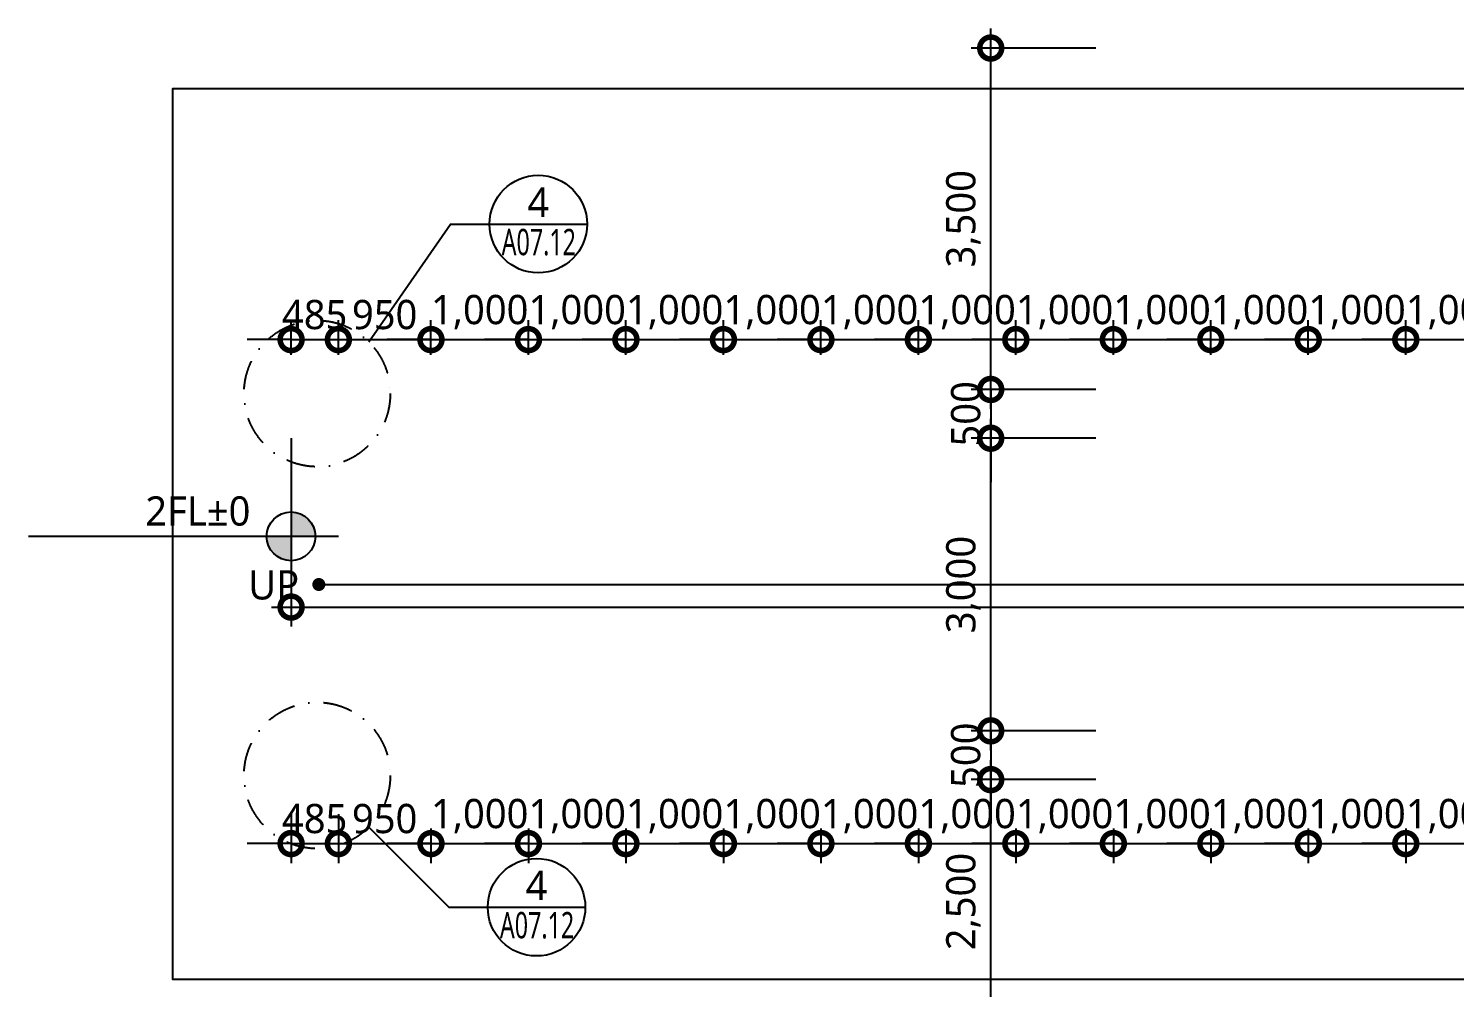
# Model space of a CAD drawing. Header units: millimetres. Extents: x 6017 to 164766, y 2937 to 56167.
# Drawn here: x 24379 to 39008, y 39151 to 48982 of the extents above; entities that cross this region are included whole.
import ezdxf
from ezdxf.enums import TextEntityAlignment as Align

# ---------------------------------------------------------------- set-up
doc = ezdxf.new("R2010")
doc.units = ezdxf.units.MM
doc.header["$LTSCALE"] = 200
doc.linetypes.add('DASHDOT-GAUN', pattern=[10, 5, -2.5, 0, -2.5])
doc.layers.get('DEFPOINTS').update_dxf_attribs({"color": 137})
for name, color, linetype in [('DIM', 7, 'Continuous'), ('SYM', 6, 'Continuous'), ('SYM-LEVEL', 7, 'Continuous'), ('TEXT', 3, 'Continuous')]:
    doc.layers.add(name, color=color, linetype=linetype)
doc.styles.add('$0$스타일1', font='malgun.ttf')
doc.styles.add('스타일1', font='malgun.ttf')
doc.dimstyles.new('CJA', dxfattribs={"dimscale": 300, "dimtxt": 2.7, "dimasz": 1, "dimexe": 2, "dimexo": 3, "dimgap": 1, "dimtad": 1, "dimdec": 0, "dimzin": 1, "dimdsep": 46, "dimlunit": 6, "dimtxsty": '$0$스타일1', "dimblk": 'CJDOT', "dimcen": 0.09, "dimdle": 1, "dimclrd": 256, "dimclre": 256, "dimclrt": 3, "dimadec": 0, "dimazin": 0, "dimtfac": 1, "dimtdec": 0, "dimtix": 1, "dimtmove": 2, "dimatfit": 3, "dimldrblk": 'CJDOT', "dimfxl": 1, "dimtolj": 1, "dimtzin": 1, "dimarcsym": 0})

# ---------------------------------------------------------------- blocks, each defined once
blk = doc.blocks.new('LEVEL1')
at = {"layer": 'SYM-LEVEL'}
h = blk.add_hatch(color=6, dxfattribs=at)
edge = h.paths.add_edge_path()
edge.add_ellipse((4.87, 0), major_axis=(1.77, 1.77), ratio=1, start_angle=405, end_angle=495)
edge.add_line((2.37, 0), (4.87, 0))
edge.add_line((4.87, 0), (4.87, 2.5))
edge = h.paths.add_edge_path()
edge.add_ellipse((4.87, 0), major_axis=(1.77, 1.77), ratio=1, start_angle=225, end_angle=315)
edge.add_line((7.37, 0), (4.87, 0))
edge.add_line((4.87, 0), (4.87, -2.5))
at = {"layer": 'SYM-LEVEL', "color": 6}
for p, q in [((4.87, 4.87), (4.87, -4.87)), ((0, 0), (9.74, 0)), ((9.07, 0), (31.8, 0))]:
    blk.add_line(p, q, dxfattribs=at)
blk.add_ellipse((4.87, 0), major_axis=(1.77, 1.77), ratio=1, start_param=5.497787, end_param=11.780972, dxfattribs=at)
at = {"layer": 'SYM-LEVEL', "color": 3, "style": '스타일1'}
for tag, p in [('1층-바닥마감', (8.16, 1.11)), ('EL-+100', (8.16, -3.93))]:
    blk.add_attdef(tag, p, '', height=3, dxfattribs=at)
blk = doc.blocks.new('_DotSmall')
at = {"color": 0, "linetype": 'ByBlock', "const_width": 0.5}
blk.add_lwpolyline([(-0.0625, 0, 1), (0.0625, 0, 1)], format="xyb", close=True, dxfattribs=at)
blk = doc.blocks.new('*D29')
at = {"layer": 'DEFPOINTS', "color": 0, "transparency": 16777216}
for p in [(27073, 45082), (56073, 45082), (56073, 43051)]:
    blk.add_point(p, dxfattribs=at)
at = {"layer": 'DIM', "color": 7, "lineweight": -2, "transparency": 16777216}
for p, q in [((27073, 44782), (27073, 42851)), ((56073, 44782), (56073, 42851)), ((26873, 43051), (56273, 43051))]:
    blk.add_line(p, q, dxfattribs=at)
at = {"layer": 'DIM', "color": 7, "lineweight": -2, "transparency": 16777216, "xscale": 450, "yscale": 450, "zscale": 450, "rotation": 180}
blk.add_blockref('_DotSmall', (27073, 43051), dxfattribs=at)
at = {"layer": 'DIM', "color": 7, "lineweight": -2, "transparency": 16777216, "xscale": 450, "yscale": 450, "zscale": 450}
blk.add_blockref('_DotSmall', (56073, 43051), dxfattribs=at)
at = {"layer": 'DIM', "color": 3, "transparency": 16777216, "insert": (41573, 43331), "char_height": 300, "attachment_point": 5, "style": '스타일1'}
blk.add_mtext('\\A1;29,000', dxfattribs=at)
blk = doc.blocks.new('CJDOT')
blk.add_line((-2, 0), (2, 0))
at = {"const_width": 0.5}
blk.add_lwpolyline([(-0.25, 0, 1), (0.25, 0, 1)], format="xyb", close=True, dxfattribs=at)
blk = doc.blocks.new('*D48')
at = {"layer": 'DEFPOINTS', "color": 0, "transparency": 16777216}
for p in [(34250, 44782), (35628, 44782), (35628, 41782)]:
    blk.add_point(p, dxfattribs=at)
at = {"layer": 'DIM', "color": 7, "lineweight": -2, "transparency": 16777216}
for p, q in [((34250, 41582), (34250, 44982)), ((35328, 44782), (34050, 44782)), ((35328, 41782), (34050, 41782))]:
    blk.add_line(p, q, dxfattribs=at)
at = {"layer": 'DIM', "color": 7, "lineweight": -2, "transparency": 16777216, "xscale": 450, "yscale": 450, "zscale": 450}
for p, rotation in [((34250, 44782), 90), ((34250, 41782), 270)]:
    blk.add_blockref('_DotSmall', p, dxfattribs=dict(at, rotation=rotation))
at = {"layer": 'DIM', "color": 3, "transparency": 16777216, "insert": (33970, 43282), "char_height": 300, "attachment_point": 5, "rotation": 90, "style": '스타일1'}
blk.add_mtext('\\A1;3,000', dxfattribs=at)
blk = doc.blocks.new('*D30')
at = {"layer": 'DEFPOINTS', "color": 0, "transparency": 16777216}
for p in [(35628, 45282), (34250, 44782), (35628, 44782)]:
    blk.add_point(p, dxfattribs=at)
at = {"layer": 'DIM', "color": 7, "lineweight": -2, "transparency": 16777216}
for p, q in [((34250, 45282), (34250, 45732)), ((35328, 45282), (34050, 45282)), ((34250, 45282), (34250, 44782)), ((35328, 44782), (34050, 44782)), ((34250, 44782), (34250, 44332))]:
    blk.add_line(p, q, dxfattribs=at)
at = {"layer": 'DIM', "color": 7, "lineweight": -2, "transparency": 16777216, "xscale": 450, "yscale": 450, "zscale": 450}
for p, rotation in [((34250, 45282), 270), ((34250, 44782), 90)]:
    blk.add_blockref('_DotSmall', p, dxfattribs=dict(at, rotation=rotation))
at = {"layer": 'DIM', "color": 3, "transparency": 16777216, "insert": (33995, 45032), "char_height": 300, "attachment_point": 5, "rotation": 90, "style": '스타일1'}
blk.add_mtext('\\A1;500', dxfattribs=at)
blk = doc.blocks.new('*D31')
at = {"layer": 'DEFPOINTS', "color": 0, "transparency": 16777216}
for p in [(35628, 41782), (34250, 41282), (35628, 41282)]:
    blk.add_point(p, dxfattribs=at)
at = {"layer": 'DIM', "color": 7, "lineweight": -2, "transparency": 16777216}
for p, q in [((34250, 41782), (34250, 42232)), ((35328, 41782), (34050, 41782)), ((34250, 41782), (34250, 41282)), ((35328, 41282), (34050, 41282)), ((34250, 41282), (34250, 40832))]:
    blk.add_line(p, q, dxfattribs=at)
at = {"layer": 'DIM', "color": 7, "lineweight": -2, "transparency": 16777216, "xscale": 450, "yscale": 450, "zscale": 450}
for p, rotation in [((34250, 41782), 270), ((34250, 41282), 90)]:
    blk.add_blockref('_DotSmall', p, dxfattribs=dict(at, rotation=rotation))
at = {"layer": 'DIM', "color": 3, "transparency": 16777216, "insert": (33995, 41532), "char_height": 300, "attachment_point": 5, "rotation": 90, "style": '스타일1'}
blk.add_mtext('\\A1;500', dxfattribs=at)
blk = doc.blocks.new('*D26')
at = {"layer": 'DEFPOINTS', "color": 0, "transparency": 16777216}
for p in [(27073, 41227), (27558, 41227), (27558, 40626)]:
    blk.add_point(p, dxfattribs=at)
at = {"layer": 'DIM', "color": 7, "lineweight": -2, "transparency": 16777216}
for p, q in [((27073, 40927), (27073, 40426)), ((27558, 40927), (27558, 40426)), ((27073, 40626), (26623, 40626)), ((27073, 40626), (27558, 40626)), ((27558, 40626), (28008, 40626))]:
    blk.add_line(p, q, dxfattribs=at)
at = {"layer": 'DIM', "color": 7, "lineweight": -2, "transparency": 16777216, "xscale": 450, "yscale": 450, "zscale": 450}
blk.add_blockref('_DotSmall', (27073, 40626), dxfattribs=at)
at = {"layer": 'DIM', "color": 7, "lineweight": -2, "transparency": 16777216, "xscale": 450, "yscale": 450, "zscale": 450, "rotation": 180}
blk.add_blockref('_DotSmall', (27558, 40626), dxfattribs=at)
at = {"layer": 'DIM', "color": 3, "transparency": 16777216, "insert": (27315, 40881), "char_height": 300, "attachment_point": 5, "style": '스타일1'}
blk.add_mtext('\\A1;485', dxfattribs=at)
blk = doc.blocks.new('*D32')
at = {"layer": 'DEFPOINTS', "color": 0, "transparency": 16777216}
for p in [(27558, 45793), (27073, 45337), (27558, 45337)]:
    blk.add_point(p, dxfattribs=at)
at = {"layer": 'DIM', "color": 7, "lineweight": -2, "transparency": 16777216}
for p, q in [((27073, 45637), (27073, 45993)), ((27558, 45637), (27558, 45993)), ((27073, 45793), (26623, 45793)), ((27073, 45793), (27558, 45793)), ((27558, 45793), (28008, 45793))]:
    blk.add_line(p, q, dxfattribs=at)
at = {"layer": 'DIM', "color": 7, "lineweight": -2, "transparency": 16777216, "xscale": 450, "yscale": 450, "zscale": 450}
blk.add_blockref('_DotSmall', (27073, 45793), dxfattribs=at)
at = {"layer": 'DIM', "color": 7, "lineweight": -2, "transparency": 16777216, "xscale": 450, "yscale": 450, "zscale": 450, "rotation": 180}
blk.add_blockref('_DotSmall', (27558, 45793), dxfattribs=at)
at = {"layer": 'DIM', "color": 3, "transparency": 16777216, "insert": (27315, 46048), "char_height": 300, "attachment_point": 5, "style": '스타일1'}
blk.add_mtext('\\A1;485', dxfattribs=at)
blk = doc.blocks.new('*D33')
at = {"layer": 'DEFPOINTS', "color": 0, "transparency": 16777216}
for p in [(34250, 48782), (35628, 48782), (35628, 45282)]:
    blk.add_point(p, dxfattribs=at)
at = {"layer": 'DIM', "color": 7, "lineweight": -2, "transparency": 16777216}
for p, q in [((34250, 45082), (34250, 48982)), ((35328, 48782), (34050, 48782)), ((35328, 45282), (34050, 45282))]:
    blk.add_line(p, q, dxfattribs=at)
at = {"layer": 'DIM', "color": 7, "lineweight": -2, "transparency": 16777216, "xscale": 450, "yscale": 450, "zscale": 450}
for p, rotation in [((34250, 48782), 90), ((34250, 45282), 270)]:
    blk.add_blockref('_DotSmall', p, dxfattribs=dict(at, rotation=rotation))
at = {"layer": 'DIM', "color": 3, "transparency": 16777216, "insert": (33970, 47032), "char_height": 300, "attachment_point": 5, "rotation": 90, "style": '스타일1'}
blk.add_mtext('\\A1;3,500', dxfattribs=at)
blk = doc.blocks.new('*D34')
at = {"layer": 'DEFPOINTS', "color": 0, "transparency": 16777216}
for p in [(34250, 41282), (35628, 41282), (35628, 38782)]:
    blk.add_point(p, dxfattribs=at)
at = {"layer": 'DIM', "color": 7, "lineweight": -2, "transparency": 16777216}
for p, q in [((34250, 38582), (34250, 41482)), ((35328, 41282), (34050, 41282)), ((35328, 38782), (34050, 38782))]:
    blk.add_line(p, q, dxfattribs=at)
at = {"layer": 'DIM', "color": 7, "lineweight": -2, "transparency": 16777216, "xscale": 450, "yscale": 450, "zscale": 450}
for p, rotation in [((34250, 41282), 90), ((34250, 38782), 270)]:
    blk.add_blockref('_DotSmall', p, dxfattribs=dict(at, rotation=rotation))
at = {"layer": 'DIM', "color": 3, "transparency": 16777216, "insert": (33970, 40032), "char_height": 300, "attachment_point": 5, "rotation": 90, "style": '스타일1'}
blk.add_mtext('\\A1;2,500', dxfattribs=at)
blk = doc.blocks.new('DET1')
at = {"layer": 'SYM', "color": 6}
blk.add_line((0, 0), (10, 0), dxfattribs=at)
blk.add_circle((5, 0), 5, dxfattribs=at)
at = {"layer": 'SYM', "color": 3, "style": '스타일1'}
blk.add_attdef('1', text='', height=3, dxfattribs=at).set_placement((5, 2.25), align=Align.MIDDLE)
at = {"layer": 'SYM', "color": 3, "style": '스타일1', "width": 0.84071}
blk.add_attdef('A2.01', text='', height=2.7, dxfattribs=at).set_placement((1.24, -3.19), (9.23, -3.19), align=Align.FIT)
blk = doc.blocks.new('*D147')
at = {"layer": 'DEFPOINTS', "color": 0, "transparency": 16777216}
for p in [(28508, 45793), (27558, 45337), (28508, 45337)]:
    blk.add_point(p, dxfattribs=at)
at = {"layer": 'DIM', "color": 7, "lineweight": -2, "transparency": 16777216}
for p, q in [((27558, 45637), (27558, 45993)), ((28508, 45637), (28508, 45993)), ((27358, 45793), (28708, 45793))]:
    blk.add_line(p, q, dxfattribs=at)
at = {"layer": 'DIM', "color": 7, "lineweight": -2, "transparency": 16777216, "xscale": 450, "yscale": 450, "zscale": 450, "rotation": 180}
blk.add_blockref('_DotSmall', (27558, 45793), dxfattribs=at)
at = {"layer": 'DIM', "color": 7, "lineweight": -2, "transparency": 16777216, "xscale": 450, "yscale": 450, "zscale": 450}
blk.add_blockref('_DotSmall', (28508, 45793), dxfattribs=at)
at = {"layer": 'DIM', "color": 3, "transparency": 16777216, "insert": (28033, 46048), "char_height": 300, "attachment_point": 5, "style": '스타일1'}
blk.add_mtext('\\A1;950', dxfattribs=at)
blk = doc.blocks.new('*D148')
at = {"layer": 'DEFPOINTS', "color": 0, "transparency": 16777216}
for p in [(29508, 45793), (28508, 45337), (29508, 45337)]:
    blk.add_point(p, dxfattribs=at)
at = {"layer": 'DIM', "color": 7, "lineweight": -2, "transparency": 16777216}
for p, q in [((28508, 45637), (28508, 45993)), ((29508, 45637), (29508, 45993)), ((28508, 45793), (28058, 45793)), ((28508, 45793), (29508, 45793)), ((29508, 45793), (29958, 45793))]:
    blk.add_line(p, q, dxfattribs=at)
at = {"layer": 'DIM', "color": 7, "lineweight": -2, "transparency": 16777216, "xscale": 450, "yscale": 450, "zscale": 450}
blk.add_blockref('_DotSmall', (28508, 45793), dxfattribs=at)
at = {"layer": 'DIM', "color": 7, "lineweight": -2, "transparency": 16777216, "xscale": 450, "yscale": 450, "zscale": 450, "rotation": 180}
blk.add_blockref('_DotSmall', (29508, 45793), dxfattribs=at)
at = {"layer": 'DIM', "color": 3, "transparency": 16777216, "insert": (29008, 46074), "char_height": 300, "attachment_point": 5, "style": '스타일1'}
blk.add_mtext('\\A1;1,000', dxfattribs=at)
blk = doc.blocks.new('*D149')
at = {"layer": 'DEFPOINTS', "color": 0, "transparency": 16777216}
for p in [(30508, 45793), (29508, 45337), (30508, 45337)]:
    blk.add_point(p, dxfattribs=at)
at = {"layer": 'DIM', "color": 7, "lineweight": -2, "transparency": 16777216}
for p, q in [((29508, 45637), (29508, 45993)), ((30508, 45637), (30508, 45993)), ((29508, 45793), (29058, 45793)), ((29508, 45793), (30508, 45793)), ((30508, 45793), (30958, 45793))]:
    blk.add_line(p, q, dxfattribs=at)
at = {"layer": 'DIM', "color": 7, "lineweight": -2, "transparency": 16777216, "xscale": 450, "yscale": 450, "zscale": 450}
blk.add_blockref('_DotSmall', (29508, 45793), dxfattribs=at)
at = {"layer": 'DIM', "color": 7, "lineweight": -2, "transparency": 16777216, "xscale": 450, "yscale": 450, "zscale": 450, "rotation": 180}
blk.add_blockref('_DotSmall', (30508, 45793), dxfattribs=at)
at = {"layer": 'DIM', "color": 3, "transparency": 16777216, "insert": (30008, 46074), "char_height": 300, "attachment_point": 5, "style": '스타일1'}
blk.add_mtext('\\A1;1,000', dxfattribs=at)
blk = doc.blocks.new('*D150')
at = {"layer": 'DEFPOINTS', "color": 0, "transparency": 16777216}
for p in [(31508, 45793), (30508, 45337), (31508, 45337)]:
    blk.add_point(p, dxfattribs=at)
at = {"layer": 'DIM', "color": 7, "lineweight": -2, "transparency": 16777216}
for p, q in [((30508, 45637), (30508, 45993)), ((31508, 45637), (31508, 45993)), ((30508, 45793), (30058, 45793)), ((30508, 45793), (31508, 45793)), ((31508, 45793), (31958, 45793))]:
    blk.add_line(p, q, dxfattribs=at)
at = {"layer": 'DIM', "color": 7, "lineweight": -2, "transparency": 16777216, "xscale": 450, "yscale": 450, "zscale": 450}
blk.add_blockref('_DotSmall', (30508, 45793), dxfattribs=at)
at = {"layer": 'DIM', "color": 7, "lineweight": -2, "transparency": 16777216, "xscale": 450, "yscale": 450, "zscale": 450, "rotation": 180}
blk.add_blockref('_DotSmall', (31508, 45793), dxfattribs=at)
at = {"layer": 'DIM', "color": 3, "transparency": 16777216, "insert": (31008, 46074), "char_height": 300, "attachment_point": 5, "style": '스타일1'}
blk.add_mtext('\\A1;1,000', dxfattribs=at)
blk = doc.blocks.new('*D151')
at = {"layer": 'DEFPOINTS', "color": 0, "transparency": 16777216}
for p in [(32508, 45793), (31508, 45337), (32508, 45337)]:
    blk.add_point(p, dxfattribs=at)
at = {"layer": 'DIM', "color": 7, "lineweight": -2, "transparency": 16777216}
for p, q in [((31508, 45637), (31508, 45993)), ((32508, 45637), (32508, 45993)), ((31508, 45793), (31058, 45793)), ((31508, 45793), (32508, 45793)), ((32508, 45793), (32958, 45793))]:
    blk.add_line(p, q, dxfattribs=at)
at = {"layer": 'DIM', "color": 7, "lineweight": -2, "transparency": 16777216, "xscale": 450, "yscale": 450, "zscale": 450}
blk.add_blockref('_DotSmall', (31508, 45793), dxfattribs=at)
at = {"layer": 'DIM', "color": 7, "lineweight": -2, "transparency": 16777216, "xscale": 450, "yscale": 450, "zscale": 450, "rotation": 180}
blk.add_blockref('_DotSmall', (32508, 45793), dxfattribs=at)
at = {"layer": 'DIM', "color": 3, "transparency": 16777216, "insert": (32008, 46074), "char_height": 300, "attachment_point": 5, "style": '스타일1'}
blk.add_mtext('\\A1;1,000', dxfattribs=at)
blk = doc.blocks.new('*D152')
at = {"layer": 'DEFPOINTS', "color": 0, "transparency": 16777216}
for p in [(33508, 45793), (32508, 45337), (33508, 45337)]:
    blk.add_point(p, dxfattribs=at)
at = {"layer": 'DIM', "color": 7, "lineweight": -2, "transparency": 16777216}
for p, q in [((32508, 45637), (32508, 45993)), ((33508, 45637), (33508, 45993)), ((32508, 45793), (32058, 45793)), ((32508, 45793), (33508, 45793)), ((33508, 45793), (33958, 45793))]:
    blk.add_line(p, q, dxfattribs=at)
at = {"layer": 'DIM', "color": 7, "lineweight": -2, "transparency": 16777216, "xscale": 450, "yscale": 450, "zscale": 450}
blk.add_blockref('_DotSmall', (32508, 45793), dxfattribs=at)
at = {"layer": 'DIM', "color": 7, "lineweight": -2, "transparency": 16777216, "xscale": 450, "yscale": 450, "zscale": 450, "rotation": 180}
blk.add_blockref('_DotSmall', (33508, 45793), dxfattribs=at)
at = {"layer": 'DIM', "color": 3, "transparency": 16777216, "insert": (33008, 46074), "char_height": 300, "attachment_point": 5, "style": '스타일1'}
blk.add_mtext('\\A1;1,000', dxfattribs=at)
blk = doc.blocks.new('*D153')
at = {"layer": 'DEFPOINTS', "color": 0, "transparency": 16777216}
for p in [(34508, 45793), (33508, 45337), (34508, 45337)]:
    blk.add_point(p, dxfattribs=at)
at = {"layer": 'DIM', "color": 7, "lineweight": -2, "transparency": 16777216}
for p, q in [((33508, 45637), (33508, 45993)), ((34508, 45637), (34508, 45993)), ((33508, 45793), (33058, 45793)), ((33508, 45793), (34508, 45793)), ((34508, 45793), (34958, 45793))]:
    blk.add_line(p, q, dxfattribs=at)
at = {"layer": 'DIM', "color": 7, "lineweight": -2, "transparency": 16777216, "xscale": 450, "yscale": 450, "zscale": 450}
blk.add_blockref('_DotSmall', (33508, 45793), dxfattribs=at)
at = {"layer": 'DIM', "color": 7, "lineweight": -2, "transparency": 16777216, "xscale": 450, "yscale": 450, "zscale": 450, "rotation": 180}
blk.add_blockref('_DotSmall', (34508, 45793), dxfattribs=at)
at = {"layer": 'DIM', "color": 3, "transparency": 16777216, "insert": (34008, 46074), "char_height": 300, "attachment_point": 5, "style": '스타일1'}
blk.add_mtext('\\A1;1,000', dxfattribs=at)
blk = doc.blocks.new('*D154')
at = {"layer": 'DEFPOINTS', "color": 0, "transparency": 16777216}
for p in [(35508, 45793), (34508, 45337), (35508, 45337)]:
    blk.add_point(p, dxfattribs=at)
at = {"layer": 'DIM', "color": 7, "lineweight": -2, "transparency": 16777216}
for p, q in [((34508, 45637), (34508, 45993)), ((35508, 45637), (35508, 45993)), ((34508, 45793), (34058, 45793)), ((34508, 45793), (35508, 45793)), ((35508, 45793), (35958, 45793))]:
    blk.add_line(p, q, dxfattribs=at)
at = {"layer": 'DIM', "color": 7, "lineweight": -2, "transparency": 16777216, "xscale": 450, "yscale": 450, "zscale": 450}
blk.add_blockref('_DotSmall', (34508, 45793), dxfattribs=at)
at = {"layer": 'DIM', "color": 7, "lineweight": -2, "transparency": 16777216, "xscale": 450, "yscale": 450, "zscale": 450, "rotation": 180}
blk.add_blockref('_DotSmall', (35508, 45793), dxfattribs=at)
at = {"layer": 'DIM', "color": 3, "transparency": 16777216, "insert": (35008, 46074), "char_height": 300, "attachment_point": 5, "style": '스타일1'}
blk.add_mtext('\\A1;1,000', dxfattribs=at)
blk = doc.blocks.new('*D155')
at = {"layer": 'DEFPOINTS', "color": 0, "transparency": 16777216}
for p in [(36508, 45793), (35508, 45337), (36508, 45337)]:
    blk.add_point(p, dxfattribs=at)
at = {"layer": 'DIM', "color": 7, "lineweight": -2, "transparency": 16777216}
for p, q in [((35508, 45637), (35508, 45993)), ((36508, 45637), (36508, 45993)), ((35508, 45793), (35058, 45793)), ((35508, 45793), (36508, 45793)), ((36508, 45793), (36958, 45793))]:
    blk.add_line(p, q, dxfattribs=at)
at = {"layer": 'DIM', "color": 7, "lineweight": -2, "transparency": 16777216, "xscale": 450, "yscale": 450, "zscale": 450}
blk.add_blockref('_DotSmall', (35508, 45793), dxfattribs=at)
at = {"layer": 'DIM', "color": 7, "lineweight": -2, "transparency": 16777216, "xscale": 450, "yscale": 450, "zscale": 450, "rotation": 180}
blk.add_blockref('_DotSmall', (36508, 45793), dxfattribs=at)
at = {"layer": 'DIM', "color": 3, "transparency": 16777216, "insert": (36008, 46074), "char_height": 300, "attachment_point": 5, "style": '스타일1'}
blk.add_mtext('\\A1;1,000', dxfattribs=at)
blk = doc.blocks.new('*D156')
at = {"layer": 'DEFPOINTS', "color": 0, "transparency": 16777216}
for p in [(37508, 45793), (36508, 45337), (37508, 45337)]:
    blk.add_point(p, dxfattribs=at)
at = {"layer": 'DIM', "color": 7, "lineweight": -2, "transparency": 16777216}
for p, q in [((36508, 45637), (36508, 45993)), ((37508, 45637), (37508, 45993)), ((36508, 45793), (36058, 45793)), ((36508, 45793), (37508, 45793)), ((37508, 45793), (37958, 45793))]:
    blk.add_line(p, q, dxfattribs=at)
at = {"layer": 'DIM', "color": 7, "lineweight": -2, "transparency": 16777216, "xscale": 450, "yscale": 450, "zscale": 450}
blk.add_blockref('_DotSmall', (36508, 45793), dxfattribs=at)
at = {"layer": 'DIM', "color": 7, "lineweight": -2, "transparency": 16777216, "xscale": 450, "yscale": 450, "zscale": 450, "rotation": 180}
blk.add_blockref('_DotSmall', (37508, 45793), dxfattribs=at)
at = {"layer": 'DIM', "color": 3, "transparency": 16777216, "insert": (37008, 46074), "char_height": 300, "attachment_point": 5, "style": '스타일1'}
blk.add_mtext('\\A1;1,000', dxfattribs=at)
blk = doc.blocks.new('*D157')
at = {"layer": 'DEFPOINTS', "color": 0, "transparency": 16777216}
for p in [(38508, 45793), (37508, 45337), (38508, 45337)]:
    blk.add_point(p, dxfattribs=at)
at = {"layer": 'DIM', "color": 7, "lineweight": -2, "transparency": 16777216}
for p, q in [((37508, 45637), (37508, 45993)), ((38508, 45637), (38508, 45993)), ((37508, 45793), (37058, 45793)), ((37508, 45793), (38508, 45793)), ((38508, 45793), (38958, 45793))]:
    blk.add_line(p, q, dxfattribs=at)
at = {"layer": 'DIM', "color": 7, "lineweight": -2, "transparency": 16777216, "xscale": 450, "yscale": 450, "zscale": 450}
blk.add_blockref('_DotSmall', (37508, 45793), dxfattribs=at)
at = {"layer": 'DIM', "color": 7, "lineweight": -2, "transparency": 16777216, "xscale": 450, "yscale": 450, "zscale": 450, "rotation": 180}
blk.add_blockref('_DotSmall', (38508, 45793), dxfattribs=at)
at = {"layer": 'DIM', "color": 3, "transparency": 16777216, "insert": (38008, 46074), "char_height": 300, "attachment_point": 5, "style": '스타일1'}
blk.add_mtext('\\A1;1,000', dxfattribs=at)
blk = doc.blocks.new('*D158')
at = {"layer": 'DEFPOINTS', "color": 0, "transparency": 16777216}
for p in [(39508, 45793), (38508, 45337), (39508, 45337)]:
    blk.add_point(p, dxfattribs=at)
at = {"layer": 'DIM', "color": 7, "lineweight": -2, "transparency": 16777216}
for p, q in [((38508, 45637), (38508, 45993)), ((39508, 45637), (39508, 45993)), ((38508, 45793), (38058, 45793)), ((38508, 45793), (39508, 45793)), ((39508, 45793), (39958, 45793))]:
    blk.add_line(p, q, dxfattribs=at)
at = {"layer": 'DIM', "color": 7, "lineweight": -2, "transparency": 16777216, "xscale": 450, "yscale": 450, "zscale": 450}
blk.add_blockref('_DotSmall', (38508, 45793), dxfattribs=at)
at = {"layer": 'DIM', "color": 7, "lineweight": -2, "transparency": 16777216, "xscale": 450, "yscale": 450, "zscale": 450, "rotation": 180}
blk.add_blockref('_DotSmall', (39508, 45793), dxfattribs=at)
at = {"layer": 'DIM', "color": 3, "transparency": 16777216, "insert": (39008, 46074), "char_height": 300, "attachment_point": 5, "style": '스타일1'}
blk.add_mtext('\\A1;1,000', dxfattribs=at)
blk = doc.blocks.new('*D176')
at = {"layer": 'DEFPOINTS', "color": 0, "transparency": 16777216}
for p in [(27558, 41082), (28508, 41082), (28508, 40626)]:
    blk.add_point(p, dxfattribs=at)
at = {"layer": 'DIM', "color": 7, "lineweight": -2, "transparency": 16777216}
for p, q in [((27558, 40782), (27558, 40426)), ((28508, 40782), (28508, 40426)), ((27358, 40626), (28708, 40626))]:
    blk.add_line(p, q, dxfattribs=at)
at = {"layer": 'DIM', "color": 7, "lineweight": -2, "transparency": 16777216, "xscale": 450, "yscale": 450, "zscale": 450, "rotation": 180}
blk.add_blockref('_DotSmall', (27558, 40626), dxfattribs=at)
at = {"layer": 'DIM', "color": 7, "lineweight": -2, "transparency": 16777216, "xscale": 450, "yscale": 450, "zscale": 450}
blk.add_blockref('_DotSmall', (28508, 40626), dxfattribs=at)
at = {"layer": 'DIM', "color": 3, "transparency": 16777216, "insert": (28033, 40881), "char_height": 300, "attachment_point": 5, "style": '스타일1'}
blk.add_mtext('\\A1;950', dxfattribs=at)
blk = doc.blocks.new('*D177')
at = {"layer": 'DEFPOINTS', "color": 0, "transparency": 16777216}
for p in [(28508, 41082), (29508, 41082), (29508, 40626)]:
    blk.add_point(p, dxfattribs=at)
at = {"layer": 'DIM', "color": 7, "lineweight": -2, "transparency": 16777216}
for p, q in [((28508, 40782), (28508, 40426)), ((29508, 40782), (29508, 40426)), ((28508, 40626), (28058, 40626)), ((28508, 40626), (29508, 40626)), ((29508, 40626), (29958, 40626))]:
    blk.add_line(p, q, dxfattribs=at)
at = {"layer": 'DIM', "color": 7, "lineweight": -2, "transparency": 16777216, "xscale": 450, "yscale": 450, "zscale": 450}
blk.add_blockref('_DotSmall', (28508, 40626), dxfattribs=at)
at = {"layer": 'DIM', "color": 7, "lineweight": -2, "transparency": 16777216, "xscale": 450, "yscale": 450, "zscale": 450, "rotation": 180}
blk.add_blockref('_DotSmall', (29508, 40626), dxfattribs=at)
at = {"layer": 'DIM', "color": 3, "transparency": 16777216, "insert": (29008, 40907), "char_height": 300, "attachment_point": 5, "style": '스타일1'}
blk.add_mtext('\\A1;1,000', dxfattribs=at)
blk = doc.blocks.new('*D178')
at = {"layer": 'DEFPOINTS', "color": 0, "transparency": 16777216}
for p in [(29508, 41082), (30508, 41082), (30508, 40626)]:
    blk.add_point(p, dxfattribs=at)
at = {"layer": 'DIM', "color": 7, "lineweight": -2, "transparency": 16777216}
for p, q in [((29508, 40782), (29508, 40426)), ((30508, 40782), (30508, 40426)), ((29508, 40626), (29058, 40626)), ((29508, 40626), (30508, 40626)), ((30508, 40626), (30958, 40626))]:
    blk.add_line(p, q, dxfattribs=at)
at = {"layer": 'DIM', "color": 7, "lineweight": -2, "transparency": 16777216, "xscale": 450, "yscale": 450, "zscale": 450}
blk.add_blockref('_DotSmall', (29508, 40626), dxfattribs=at)
at = {"layer": 'DIM', "color": 7, "lineweight": -2, "transparency": 16777216, "xscale": 450, "yscale": 450, "zscale": 450, "rotation": 180}
blk.add_blockref('_DotSmall', (30508, 40626), dxfattribs=at)
at = {"layer": 'DIM', "color": 3, "transparency": 16777216, "insert": (30008, 40907), "char_height": 300, "attachment_point": 5, "style": '스타일1'}
blk.add_mtext('\\A1;1,000', dxfattribs=at)
blk = doc.blocks.new('*D179')
at = {"layer": 'DEFPOINTS', "color": 0, "transparency": 16777216}
for p in [(30508, 41082), (31508, 41082), (31508, 40626)]:
    blk.add_point(p, dxfattribs=at)
at = {"layer": 'DIM', "color": 7, "lineweight": -2, "transparency": 16777216}
for p, q in [((30508, 40782), (30508, 40426)), ((31508, 40782), (31508, 40426)), ((30508, 40626), (30058, 40626)), ((30508, 40626), (31508, 40626)), ((31508, 40626), (31958, 40626))]:
    blk.add_line(p, q, dxfattribs=at)
at = {"layer": 'DIM', "color": 7, "lineweight": -2, "transparency": 16777216, "xscale": 450, "yscale": 450, "zscale": 450}
blk.add_blockref('_DotSmall', (30508, 40626), dxfattribs=at)
at = {"layer": 'DIM', "color": 7, "lineweight": -2, "transparency": 16777216, "xscale": 450, "yscale": 450, "zscale": 450, "rotation": 180}
blk.add_blockref('_DotSmall', (31508, 40626), dxfattribs=at)
at = {"layer": 'DIM', "color": 3, "transparency": 16777216, "insert": (31008, 40907), "char_height": 300, "attachment_point": 5, "style": '스타일1'}
blk.add_mtext('\\A1;1,000', dxfattribs=at)
blk = doc.blocks.new('*D180')
at = {"layer": 'DEFPOINTS', "color": 0, "transparency": 16777216}
for p in [(31508, 41082), (32508, 41082), (32508, 40626)]:
    blk.add_point(p, dxfattribs=at)
at = {"layer": 'DIM', "color": 7, "lineweight": -2, "transparency": 16777216}
for p, q in [((31508, 40782), (31508, 40426)), ((32508, 40782), (32508, 40426)), ((31508, 40626), (31058, 40626)), ((31508, 40626), (32508, 40626)), ((32508, 40626), (32958, 40626))]:
    blk.add_line(p, q, dxfattribs=at)
at = {"layer": 'DIM', "color": 7, "lineweight": -2, "transparency": 16777216, "xscale": 450, "yscale": 450, "zscale": 450}
blk.add_blockref('_DotSmall', (31508, 40626), dxfattribs=at)
at = {"layer": 'DIM', "color": 7, "lineweight": -2, "transparency": 16777216, "xscale": 450, "yscale": 450, "zscale": 450, "rotation": 180}
blk.add_blockref('_DotSmall', (32508, 40626), dxfattribs=at)
at = {"layer": 'DIM', "color": 3, "transparency": 16777216, "insert": (32008, 40907), "char_height": 300, "attachment_point": 5, "style": '스타일1'}
blk.add_mtext('\\A1;1,000', dxfattribs=at)
blk = doc.blocks.new('*D181')
at = {"layer": 'DEFPOINTS', "color": 0, "transparency": 16777216}
for p in [(32508, 41082), (33508, 41082), (33508, 40626)]:
    blk.add_point(p, dxfattribs=at)
at = {"layer": 'DIM', "color": 7, "lineweight": -2, "transparency": 16777216}
for p, q in [((32508, 40782), (32508, 40426)), ((33508, 40782), (33508, 40426)), ((32508, 40626), (32058, 40626)), ((32508, 40626), (33508, 40626)), ((33508, 40626), (33958, 40626))]:
    blk.add_line(p, q, dxfattribs=at)
at = {"layer": 'DIM', "color": 7, "lineweight": -2, "transparency": 16777216, "xscale": 450, "yscale": 450, "zscale": 450}
blk.add_blockref('_DotSmall', (32508, 40626), dxfattribs=at)
at = {"layer": 'DIM', "color": 7, "lineweight": -2, "transparency": 16777216, "xscale": 450, "yscale": 450, "zscale": 450, "rotation": 180}
blk.add_blockref('_DotSmall', (33508, 40626), dxfattribs=at)
at = {"layer": 'DIM', "color": 3, "transparency": 16777216, "insert": (33008, 40907), "char_height": 300, "attachment_point": 5, "style": '스타일1'}
blk.add_mtext('\\A1;1,000', dxfattribs=at)
blk = doc.blocks.new('*D182')
at = {"layer": 'DEFPOINTS', "color": 0, "transparency": 16777216}
for p in [(33508, 41082), (34508, 41082), (34508, 40626)]:
    blk.add_point(p, dxfattribs=at)
at = {"layer": 'DIM', "color": 7, "lineweight": -2, "transparency": 16777216}
for p, q in [((33508, 40782), (33508, 40426)), ((34508, 40782), (34508, 40426)), ((33508, 40626), (33058, 40626)), ((33508, 40626), (34508, 40626)), ((34508, 40626), (34958, 40626))]:
    blk.add_line(p, q, dxfattribs=at)
at = {"layer": 'DIM', "color": 7, "lineweight": -2, "transparency": 16777216, "xscale": 450, "yscale": 450, "zscale": 450}
blk.add_blockref('_DotSmall', (33508, 40626), dxfattribs=at)
at = {"layer": 'DIM', "color": 7, "lineweight": -2, "transparency": 16777216, "xscale": 450, "yscale": 450, "zscale": 450, "rotation": 180}
blk.add_blockref('_DotSmall', (34508, 40626), dxfattribs=at)
at = {"layer": 'DIM', "color": 3, "transparency": 16777216, "insert": (34008, 40907), "char_height": 300, "attachment_point": 5, "style": '스타일1'}
blk.add_mtext('\\A1;1,000', dxfattribs=at)
blk = doc.blocks.new('*D183')
at = {"layer": 'DEFPOINTS', "color": 0, "transparency": 16777216}
for p in [(34508, 41082), (35508, 41082), (35508, 40626)]:
    blk.add_point(p, dxfattribs=at)
at = {"layer": 'DIM', "color": 7, "lineweight": -2, "transparency": 16777216}
for p, q in [((34508, 40782), (34508, 40426)), ((35508, 40782), (35508, 40426)), ((34508, 40626), (34058, 40626)), ((34508, 40626), (35508, 40626)), ((35508, 40626), (35958, 40626))]:
    blk.add_line(p, q, dxfattribs=at)
at = {"layer": 'DIM', "color": 7, "lineweight": -2, "transparency": 16777216, "xscale": 450, "yscale": 450, "zscale": 450}
blk.add_blockref('_DotSmall', (34508, 40626), dxfattribs=at)
at = {"layer": 'DIM', "color": 7, "lineweight": -2, "transparency": 16777216, "xscale": 450, "yscale": 450, "zscale": 450, "rotation": 180}
blk.add_blockref('_DotSmall', (35508, 40626), dxfattribs=at)
at = {"layer": 'DIM', "color": 3, "transparency": 16777216, "insert": (35008, 40907), "char_height": 300, "attachment_point": 5, "style": '스타일1'}
blk.add_mtext('\\A1;1,000', dxfattribs=at)
blk = doc.blocks.new('*D184')
at = {"layer": 'DEFPOINTS', "color": 0, "transparency": 16777216}
for p in [(35508, 41082), (36508, 41082), (36508, 40626)]:
    blk.add_point(p, dxfattribs=at)
at = {"layer": 'DIM', "color": 7, "lineweight": -2, "transparency": 16777216}
for p, q in [((35508, 40782), (35508, 40426)), ((36508, 40782), (36508, 40426)), ((35508, 40626), (35058, 40626)), ((35508, 40626), (36508, 40626)), ((36508, 40626), (36958, 40626))]:
    blk.add_line(p, q, dxfattribs=at)
at = {"layer": 'DIM', "color": 7, "lineweight": -2, "transparency": 16777216, "xscale": 450, "yscale": 450, "zscale": 450}
blk.add_blockref('_DotSmall', (35508, 40626), dxfattribs=at)
at = {"layer": 'DIM', "color": 7, "lineweight": -2, "transparency": 16777216, "xscale": 450, "yscale": 450, "zscale": 450, "rotation": 180}
blk.add_blockref('_DotSmall', (36508, 40626), dxfattribs=at)
at = {"layer": 'DIM', "color": 3, "transparency": 16777216, "insert": (36008, 40907), "char_height": 300, "attachment_point": 5, "style": '스타일1'}
blk.add_mtext('\\A1;1,000', dxfattribs=at)
blk = doc.blocks.new('*D185')
at = {"layer": 'DEFPOINTS', "color": 0, "transparency": 16777216}
for p in [(36508, 41082), (37508, 41082), (37508, 40626)]:
    blk.add_point(p, dxfattribs=at)
at = {"layer": 'DIM', "color": 7, "lineweight": -2, "transparency": 16777216}
for p, q in [((36508, 40782), (36508, 40426)), ((37508, 40782), (37508, 40426)), ((36508, 40626), (36058, 40626)), ((36508, 40626), (37508, 40626)), ((37508, 40626), (37958, 40626))]:
    blk.add_line(p, q, dxfattribs=at)
at = {"layer": 'DIM', "color": 7, "lineweight": -2, "transparency": 16777216, "xscale": 450, "yscale": 450, "zscale": 450}
blk.add_blockref('_DotSmall', (36508, 40626), dxfattribs=at)
at = {"layer": 'DIM', "color": 7, "lineweight": -2, "transparency": 16777216, "xscale": 450, "yscale": 450, "zscale": 450, "rotation": 180}
blk.add_blockref('_DotSmall', (37508, 40626), dxfattribs=at)
at = {"layer": 'DIM', "color": 3, "transparency": 16777216, "insert": (37008, 40907), "char_height": 300, "attachment_point": 5, "style": '스타일1'}
blk.add_mtext('\\A1;1,000', dxfattribs=at)
blk = doc.blocks.new('*D186')
at = {"layer": 'DEFPOINTS', "color": 0, "transparency": 16777216}
for p in [(37508, 41082), (38508, 41082), (38508, 40626)]:
    blk.add_point(p, dxfattribs=at)
at = {"layer": 'DIM', "color": 7, "lineweight": -2, "transparency": 16777216}
for p, q in [((37508, 40782), (37508, 40426)), ((38508, 40782), (38508, 40426)), ((37508, 40626), (37058, 40626)), ((37508, 40626), (38508, 40626)), ((38508, 40626), (38958, 40626))]:
    blk.add_line(p, q, dxfattribs=at)
at = {"layer": 'DIM', "color": 7, "lineweight": -2, "transparency": 16777216, "xscale": 450, "yscale": 450, "zscale": 450}
blk.add_blockref('_DotSmall', (37508, 40626), dxfattribs=at)
at = {"layer": 'DIM', "color": 7, "lineweight": -2, "transparency": 16777216, "xscale": 450, "yscale": 450, "zscale": 450, "rotation": 180}
blk.add_blockref('_DotSmall', (38508, 40626), dxfattribs=at)
at = {"layer": 'DIM', "color": 3, "transparency": 16777216, "insert": (38008, 40907), "char_height": 300, "attachment_point": 5, "style": '스타일1'}
blk.add_mtext('\\A1;1,000', dxfattribs=at)
blk = doc.blocks.new('*D187')
at = {"layer": 'DEFPOINTS', "color": 0, "transparency": 16777216}
for p in [(38508, 41082), (39508, 41082), (39508, 40626)]:
    blk.add_point(p, dxfattribs=at)
at = {"layer": 'DIM', "color": 7, "lineweight": -2, "transparency": 16777216}
for p, q in [((38508, 40782), (38508, 40426)), ((39508, 40782), (39508, 40426)), ((38508, 40626), (38058, 40626)), ((38508, 40626), (39508, 40626)), ((39508, 40626), (39958, 40626))]:
    blk.add_line(p, q, dxfattribs=at)
at = {"layer": 'DIM', "color": 7, "lineweight": -2, "transparency": 16777216, "xscale": 450, "yscale": 450, "zscale": 450}
blk.add_blockref('_DotSmall', (38508, 40626), dxfattribs=at)
at = {"layer": 'DIM', "color": 7, "lineweight": -2, "transparency": 16777216, "xscale": 450, "yscale": 450, "zscale": 450, "rotation": 180}
blk.add_blockref('_DotSmall', (39508, 40626), dxfattribs=at)
at = {"layer": 'DIM', "color": 3, "transparency": 16777216, "insert": (39008, 40907), "char_height": 300, "attachment_point": 5, "style": '스타일1'}
blk.add_mtext('\\A1;1,000', dxfattribs=at)

msp = doc.modelspace()

# ---------------------------------------------------------------- linework, layer by layer
at = {"layer": 'DEFPOINTS'}
msp.add_lwpolyline([(56196.1, 39237.9), (56196.1, 48364.6), (25856, 48364.6), (25856, 39237.9)], close=True, dxfattribs=at)
at = {"layer": 'SYM'}
msp.add_line((27324.2, 43282.1), (56072.5, 43282.1), dxfattribs=at)
at = {"layer": 'SYM', "color": 6}
for points in [[(27870.6, 45770), (28708.7, 46977.2), (29108.7, 46977.2)], [(27870.6, 40794.3), (28690.7, 39973.8), (29090.7, 39973.8)]]:
    msp.add_lwpolyline(points, dxfattribs=at)
at = {"layer": 'SYM', "const_width": 66.7}
msp.add_lwpolyline([(27357.5, 43315.5, 1), (27357.5, 43248.8, 1)], format="xyb", close=True, dxfattribs=at)
at = {"layer": 'SYM', "color": 3, "linetype": 'DASHDOT-GAUN', "ltscale": 0.3}
for centre in [(27340.2, 45239.8), (27340.2, 41324.5)]:
    msp.add_circle(centre, 750, dxfattribs=at)

# ---------------------------------------------------------------- block references
ref = msp.add_blockref('DET1', (29108.7, 46977.2), dxfattribs=dict(xscale=100.0000000000835, yscale=100.0000000000835, zscale=100.0000000000835))
ref.add_attrib('A2.01', 'A07.12', dxfattribs={"layer": 'SYM', "color": 3, "height": 270, "style": '스타일1', "width": 0.658498}).set_placement((29233.2, 46658.2), (29995.1, 46658.2), align=Align.FIT)
ref.add_attrib('1', '4', dxfattribs={"layer": 'SYM', "color": 3, "height": 300, "style": '스타일1'}).set_placement((29608.7, 47202.2), align=Align.MIDDLE)
ref = msp.add_blockref('DET1', (29090.7, 39973.8), dxfattribs=dict(xscale=100.0000000000835, yscale=100.0000000000835, zscale=100.0000000000835))
ref.add_attrib('A2.01', 'A07.12', dxfattribs={"layer": 'SYM', "color": 3, "height": 270, "style": '스타일1', "width": 0.658498}).set_placement((29215.2, 39654.8), (29977.1, 39654.8), align=Align.FIT)
ref.add_attrib('1', '4', dxfattribs={"layer": 'SYM', "color": 3, "height": 300, "style": '스타일1'}).set_placement((29590.7, 40198.8), align=Align.MIDDLE)
at = {"layer": 'SYM-LEVEL'}
ref = msp.add_blockref('LEVEL1', (27559.6, 43775.5), dxfattribs=dict(at, xscale=-100.0000000000835, yscale=100.0000000000835, zscale=100.0000000000835))
ref.add_attrib('1층-바닥마감', '2FL%%P0', (25577.7, 43886), dxfattribs={"color": 3, "height": 300, "style": '스타일1'})

# ---------------------------------------------------------------- texts
at = {"layer": 'TEXT', "color": 3, "style": '스타일1'}
msp.add_text('UP', height=300, dxfattribs=at).set_placement((26895.1, 43128.7), align=Align.CENTER)

# ---------------------------------------------------------------- dimensions: what is measured, and where the dimension line sits
at = {"layer": 'DIM'}
for base, p1, p2, angle, picture, middle in [((34250, 48782.1), (35627.9, 45282.1), (35627.9, 48782.1), 270, '*D33', (33969.8, 47032.1)), ((34250, 44782.1), (35627.9, 45282.1), (35627.9, 44782.1), 90, '*D30', (33995, 45032.1)), ((56072.5, 43051.1), (27072.5, 45082.1), (56072.5, 45082.1), 180, '*D29', (41572.5, 43331.2)), ((34250, 44782.1), (35627.9, 41782.1), (35627.9, 44782.1), 270, '*D48', (33969.8, 43282.1)), ((34250, 41282.1), (35627.9, 41782.1), (35627.9, 41282.1), 90, '*D31', (33995, 41532.1)), ((34250, 41282.1), (35627.9, 38782.1), (35627.9, 41282.1), 270, '*D34', (33969.8, 40032.1))]:
    dim = msp.add_linear_dim(base=base, p1=p1, p2=p2, angle=angle, dimstyle='CJA', override={"dimscale": 100, "dimtxt": 3, "dimasz": 4.5, "dimtxsty": '스타일1', "dimblk1": 'DotSmall', "dimblk2": 'DotSmall', "dimsah": 1, "dimdle": 2, "dimclrd": 7, "dimclre": 7}, dxfattribs=at)
    dim.commit()
    dim.dimension.update_dxf_attribs({"geometry": picture, "text_midpoint": middle})
for base, p1, p2, picture, middle in [((27557.5, 45793.1), (27072.5, 45337.1), (27557.5, 45337.1), '*D32', (27315, 46048.1)), ((28507.5, 45793.1), (27557.5, 45337.1), (28507.5, 45337.1), '*D147', (28032.5, 46048.1)), ((29507.5, 45793.1), (28507.5, 45337.1), (29507.5, 45337.1), '*D148', (29007.5, 46074.1)), ((30507.5, 45793.1), (29507.5, 45337.1), (30507.5, 45337.1), '*D149', (30007.5, 46074.1)), ((31507.5, 45793.1), (30507.5, 45337.1), (31507.5, 45337.1), '*D150', (31007.5, 46074.1)), ((32507.5, 45793.1), (31507.5, 45337.1), (32507.5, 45337.1), '*D151', (32007.5, 46074.1)), ((33507.5, 45793.1), (32507.5, 45337.1), (33507.5, 45337.1), '*D152', (33007.5, 46074.1)), ((34507.5, 45793.1), (33507.5, 45337.1), (34507.5, 45337.1), '*D153', (34007.5, 46074.1)), ((35507.5, 45793.1), (34507.5, 45337.1), (35507.5, 45337.1), '*D154', (35007.5, 46074.1)), ((36507.5, 45793.1), (35507.5, 45337.1), (36507.5, 45337.1), '*D155', (36007.5, 46074.1)), ((37507.5, 45793.1), (36507.5, 45337.1), (37507.5, 45337.1), '*D156', (37007.5, 46074.1)), ((38507.5, 45793.1), (37507.5, 45337.1), (38507.5, 45337.1), '*D157', (38007.5, 46074.1)), ((39507.5, 45793.1), (38507.5, 45337.1), (39507.5, 45337.1), '*D158', (39007.5, 46074.1)), ((27557.5, 40625.9), (27072.5, 41227.1), (27557.5, 41227.1), '*D26', (27315, 40880.9)), ((28507.5, 40625.9), (27557.5, 41081.9), (28507.5, 41081.9), '*D176', (28032.5, 40880.9)), ((29507.5, 40625.9), (28507.5, 41081.9), (29507.5, 41081.9), '*D177', (29007.5, 40906.8)), ((30507.5, 40625.9), (29507.5, 41081.9), (30507.5, 41081.9), '*D178', (30007.5, 40906.8)), ((31507.5, 40625.9), (30507.5, 41081.9), (31507.5, 41081.9), '*D179', (31007.5, 40906.8)), ((32507.5, 40625.9), (31507.5, 41081.9), (32507.5, 41081.9), '*D180', (32007.5, 40906.8)), ((33507.5, 40625.9), (32507.5, 41081.9), (33507.5, 41081.9), '*D181', (33007.5, 40906.8)), ((34507.5, 40625.9), (33507.5, 41081.9), (34507.5, 41081.9), '*D182', (34007.5, 40906.8)), ((35507.5, 40625.9), (34507.5, 41081.9), (35507.5, 41081.9), '*D183', (35007.5, 40906.8)), ((36507.5, 40625.9), (35507.5, 41081.9), (36507.5, 41081.9), '*D184', (36007.5, 40906.8)), ((37507.5, 40625.9), (36507.5, 41081.9), (37507.5, 41081.9), '*D185', (37007.5, 40906.8)), ((38507.5, 40625.9), (37507.5, 41081.9), (38507.5, 41081.9), '*D186', (38007.5, 40906.8)), ((39507.5, 40625.9), (38507.5, 41081.9), (39507.5, 41081.9), '*D187', (39007.5, 40906.8))]:
    dim = msp.add_linear_dim(base=base, p1=p1, p2=p2, dimstyle='CJA', override={"dimscale": 100, "dimtxt": 3, "dimasz": 4.5, "dimtxsty": '스타일1', "dimblk1": 'DotSmall', "dimblk2": 'DotSmall', "dimsah": 1, "dimdle": 2, "dimclrd": 7, "dimclre": 7}, dxfattribs=at)
    dim.commit()
    dim.dimension.update_dxf_attribs({"geometry": picture, "text_midpoint": middle})

doc.saveas('drawing.dxf')
